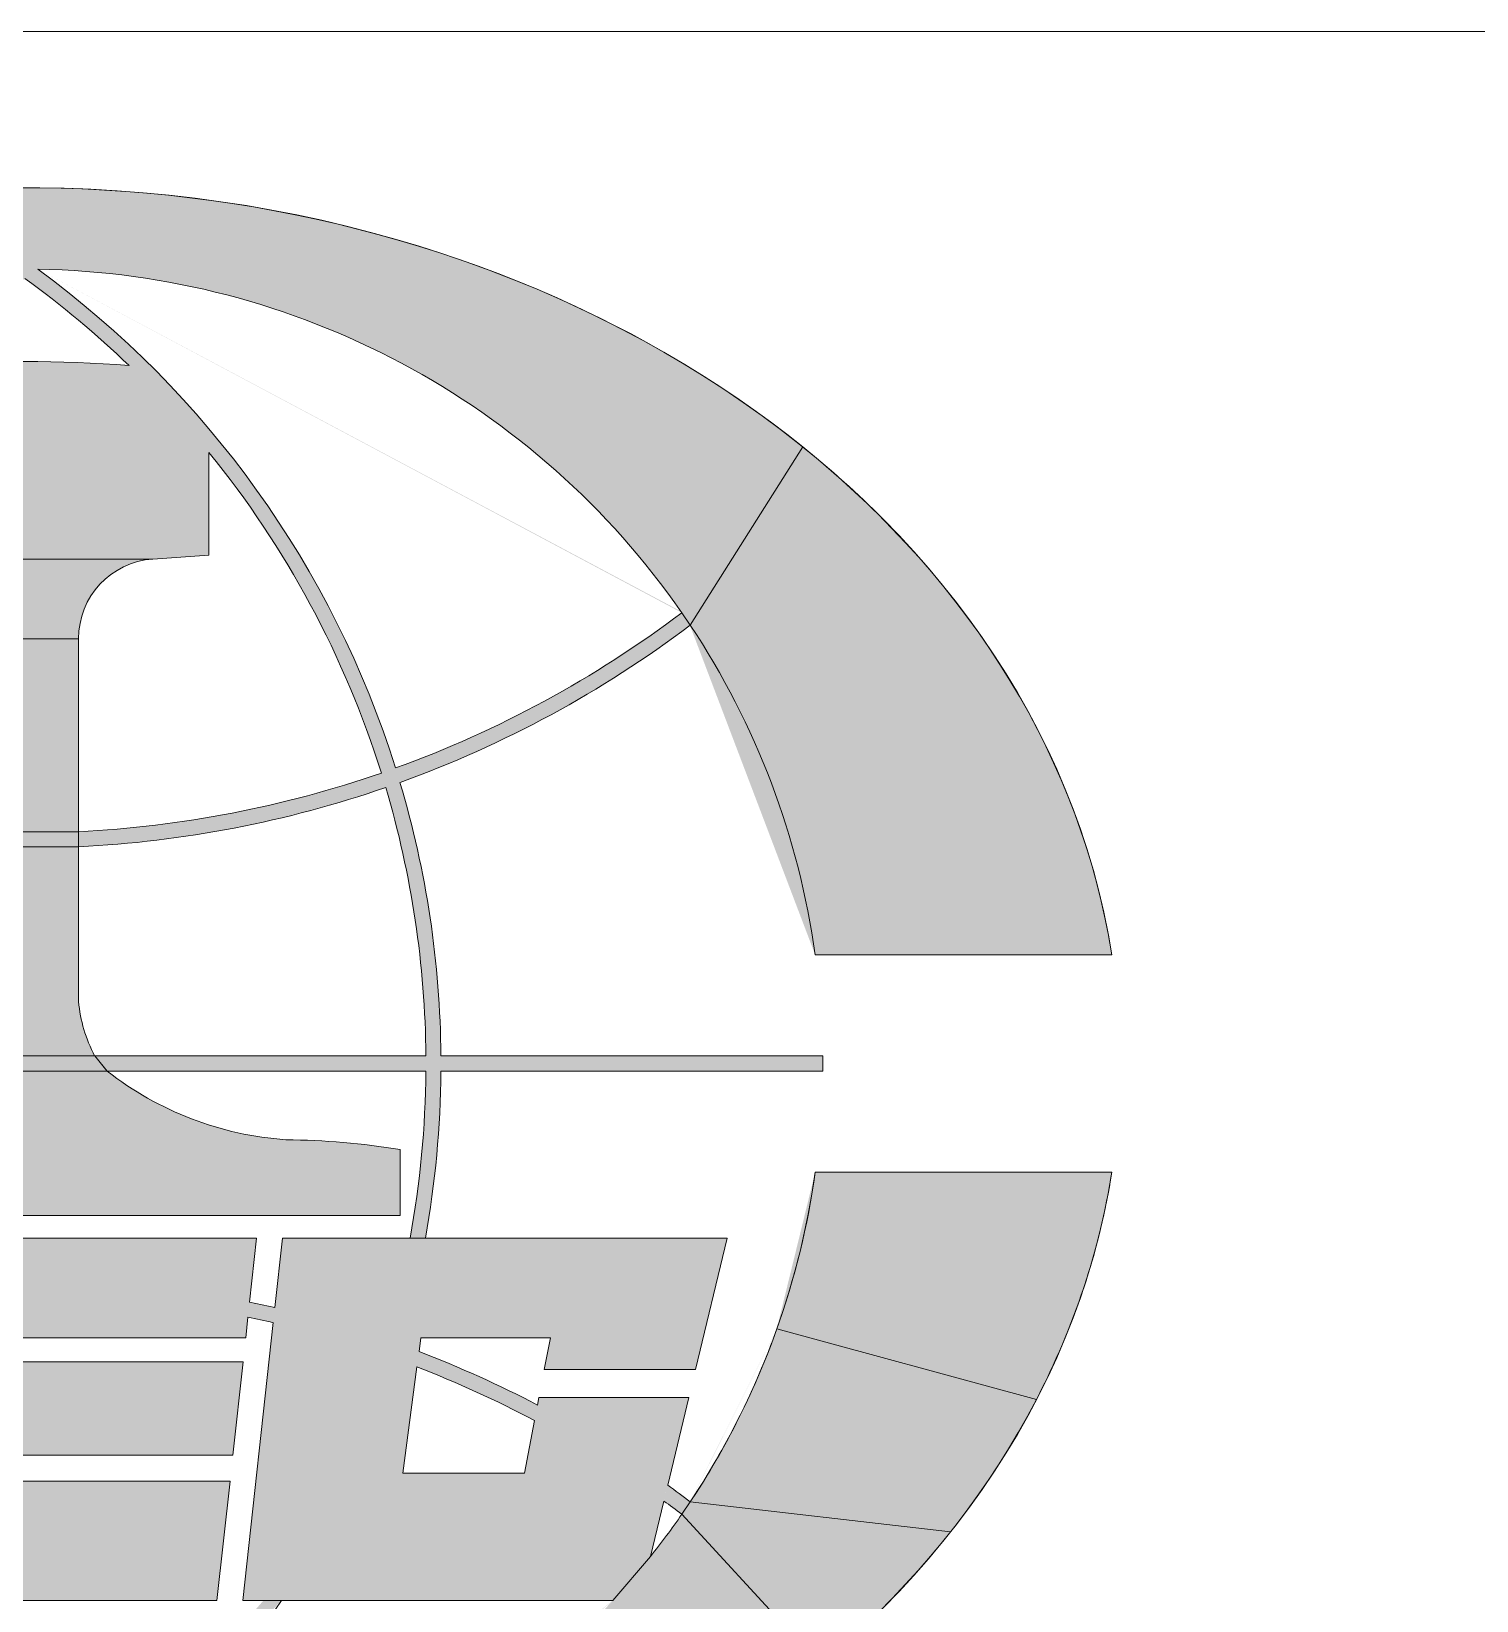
# Model space of a CAD drawing. Extents: x -2876908 to 633791, y -1383861 to 872234.
# Drawn here: x -1137347 to -1132955, y -609792 to -605023 of the extents above; entities that cross this region are included whole.
import ezdxf
from ezdxf.enums import TextEntityAlignment as Align

# ---------------------------------------------------------------- set-up
doc = ezdxf.new("R2010")
doc.units = 0
doc.header["$LTSCALE"] = 5
doc.header["$MEASUREMENT"] = 0
doc.layers.get('0').update_dxf_attribs({"linetype": 'CONTINUOUS', "lineweight": 25})
doc.layers.add('11', color=3, linetype='CONTINUOUS')
doc.layers.add('HFZT', color=5, linetype='CONTINUOUS', lineweight=15)
doc.styles.add('TSSD_NORM', font='tssdeng.shx', dxfattribs={"width": 0.7, "bigfont": 'hztxt.shx'})

# ---------------------------------------------------------------- blocks, each defined once
blk = doc.blocks.new('dfgdfger')
at = {"layer": 'HFZT'}
h = blk.add_hatch(color=5, dxfattribs=at)
edge = h.paths.add_edge_path()
edge.add_ellipse((447317.1, 387546.5), major_axis=(-2135.7, 0), ratio=0.799523, start_angle=224.752, end_angle=270.3684)
edge.add_line((447303.4, 389254), (447291.7, 389095.1))
edge.add_line((447291.7, 389095.1), (447342.5, 389095.1))
edge.add_ellipse((447317.1, 387546.5), major_axis=(1555.6, 0), ratio=0.995633, start_angle=34.5762, end_angle=89.0656, ccw=False)
edge.add_line((448597.9, 388425.4), (448597.9, 388425.4))
edge.add_line((448597.9, 388425.4), (448614.5, 388401.1))
edge.add_line((448614.5, 388401.1), (448833.8, 388748.7))
edge = h.paths.add_edge_path()
edge.add_ellipse((447317.1, 387546.5), major_axis=(-2135.7, 0), ratio=0.799523, start_angle=270.3684, end_angle=325.9049)
edge.add_line((445548.5, 388503.7), (446019.7, 388401.1))
edge.add_line((446019.7, 388401.1), (446036.3, 388425.4))
edge.add_ellipse((447317.1, 387546.5), major_axis=(-1555.6, 0), ratio=0.995633, start_angle=-89.0656, end_angle=-34.5762, ccw=False)
edge.add_line((447291.7, 389095.1), (447303.4, 389254))
edge = h.paths.add_edge_path()
edge.add_ellipse((447317.1, 387546.5), major_axis=(-1555.6, 0), ratio=0.995633, start_angle=-33.4888, end_angle=-0.5437, ccw=False)
edge.add_line((446019.7, 388401.1), (445548.5, 388503.7))
edge.add_ellipse((447317.1, 387546.5), major_axis=(-2135.7, 0), ratio=0.799523, start_angle=325.9049, end_angle=368.0953)
edge.add_line((445202.7, 387306), (445761.6, 387531.8))
edge.add_line((445761.6, 387531.8), (445761.6, 387561.2))
for points in [[(447342.5, 389095.1), (447317.1, 389077.2, -0.035099), (447520.3, 388907.3, 0.038471), (447113.9, 388907.3, -0.035099), (447317.1, 389077.2), (447291.7, 389095.1, 0.159923), (446594.3, 388122.6), (446594.3, 388122.6), (446622, 388112.8, -0.094763), (446958.2, 388737.9), (446958.2, 388537.7), (447067.7, 388530, -0.393645), (447212.5, 388374.6), (447421.7, 388374.6, -0.393645), (447566.5, 388530), (447676, 388537.7), (447676, 388737.9, -0.094763), (448012.2, 388112.8), (448039.9, 388122.6, 0.159923)], [(447342.5, 389095.1), (447291.7, 389095.1), (447317.1, 389077.2), (447317.1, 389077.2), (447317.1, 389077.2)], [(447768.9, 387205.9), (446897.9, 387205.9), (446912.7, 387088.2, 0.006356), (446859.1, 387077.2), (446862.9, 387048, -0.006438), (446916.4, 387059), (446987.2, 386499.3), (447691.6, 386499.3), (447717.1, 386732.1), (447246.1, 386732.1), (447238.3, 386782.6), (447722.6, 386782.6), (447742.5, 386965.1), (447215, 386965.1), (447203.3, 387011.7), (447747.6, 387011.7), (447752, 387052.1, -0.005944), (447801.4, 387041.2), (447804.6, 387070.6), (447755.3, 387081.4)], [(448570.4, 386724.3), (448563, 386693.4, -0.005119), (448597.9, 386667.5), (448614.5, 386691.9, 0.006345)]]:
    blk.add_hatch(color=5, dxfattribs=at).paths.add_polyline_path(points)
h = blk.add_hatch(color=5, dxfattribs=at)
h.paths.add_polyline_path([(447676, 388737.9), (447520.3, 388907.3, 0.038471), (447113.9, 388907.3), (446958.2, 388737.9), (446958.2, 388537.7), (447067.7, 388530), (447566.5, 388530), (447676, 388537.7)])
h.paths.add_polyline_path([(447566.5, 388530), (447067.7, 388530, -0.393645), (447212.5, 388374.6), (447421.7, 388374.6, -0.393645)])
h.paths.add_polyline_path([(447421.7, 388374.6), (447212.5, 388374.6), (447212.5, 387998.4), (447421.7, 387998.4)])
h.paths.add_polyline_path([(447421.7, 387998.4), (447212.5, 387998.4), (447212.5, 387969), (447421.7, 387969), (447421.7, 387969)])
h.paths.add_polyline_path([(447421.7, 387969), (447212.5, 387969), (447212.5, 387667.4, -0.097216), (447181, 387561.2), (447453.2, 387561.2, -0.097216), (447421.7, 387667.4)])
h.paths.add_polyline_path([(447453.2, 387561.2), (447181, 387561.2), (447156.7, 387531.8), (447477.3, 387531.8)])
h.paths.add_polyline_path([(447477.5, 387531.8), (447156.7, 387531.8, -0.150174), (446808, 387397.8, 0.037795), (446585.3, 387378.6), (446585.3, 387250.3), (448048.9, 387250.3), (448048.9, 387378.6, 0.037795), (447826.2, 387397.8, -0.150174)])
h = blk.add_hatch(color=5, dxfattribs=at)
edge = h.paths.add_edge_path()
edge.add_ellipse((447317.1, 387546.5), major_axis=(-2135.7, 0), ratio=0.799523, start_angle=187.1203, end_angle=224.752)
edge.add_line((448833.8, 388748.7), (448614.5, 388401.1))
edge.add_ellipse((447317.1, 387546.5), major_axis=(1555.6, 0), ratio=0.995633, start_angle=7.8544, end_angle=33.4888, ccw=False)
edge.add_line((448858.1, 387758.1), (449436.3, 387758.1))
h = blk.add_hatch(color=5, dxfattribs=at)
h.paths.add_polyline_path([(446505.8, 387561.2), (445761.6, 387561.2), (445761.6, 387531.8), (446505.8, 387531.8)])
h.paths.add_polyline_path([(446535.2, 387561.2), (446505.8, 387561.2), (446505.8, 387531.8), (446535.2, 387531.8)])
h.paths.add_polyline_path([(447181, 387561.2), (446535.2, 387561.2), (446535.2, 387531.8), (447156.7, 387531.8)])
h.paths.add_polyline_path([(448099, 387561.2, 0.070389), (448020.8, 388084.7), (448020.8, 388084.7, -0.07118), (447421.7, 387969), (447421.7, 387998.4, 0.071137), (448012.2, 388112.8), (448039.9, 388122.6, 0.075141), (448597.9, 388425.4), (448614.5, 388401.1, -0.075137), (448048.5, 388094.5, -0.070615), (448128.4, 387561.2), (448099, 387561.2), (448099, 387531.8), (447477.3, 387531.8), (447453.2, 387561.2)])
h = blk.add_hatch(color=5, dxfattribs=at)
h.paths.add_polyline_path([(448872.7, 387561.2), (448128.4, 387561.2), (448128.4, 387531.8), (448872.7, 387531.8)])
h.paths.add_polyline_path([(448128.4, 387561.2), (448099, 387561.2), (448099, 387531.8), (448128.4, 387531.8)])
h.paths.add_polyline_path([(448128.4, 387531.8), (448099, 387531.8, -0.043395), (448068.1, 387205.9), (448098, 387205.9, 0.042722)])
h.paths.add_polyline_path([(448048.5, 388094.5), (448020.8, 388084.7, -0.070389), (448099, 387561.2), (448128.4, 387561.2, 0.070615)])
h = blk.add_hatch(color=5, dxfattribs=at)
edge = h.paths.add_edge_path()
edge.add_ellipse((447317.1, 387546.5), major_axis=(-1555.6, 0), ratio=0.995633, start_angle=160.4945, end_angle=172.1456, ccw=False)
edge.add_line((448783.4, 387029.3), (449289.3, 386891.2))
edge.add_ellipse((447317.1, 387546.5), major_axis=(-2135.7, 0), ratio=0.799523, start_angle=517.432, end_angle=532.8797)
edge.add_line((449436.3, 387334.8), (448858.1, 387334.8))
h = blk.add_hatch(color=5, dxfattribs=at)
h.paths.add_polyline_path([(448098, 387205.9), (447819.4, 387205.9), (447804.6, 387070.6), (447801.4, 387041.2), (448089.1, 387011.7)])
h.paths.add_polyline_path([(448081.6, 386954.8), (448085.6, 386984.7), (448089.1, 387011.7), (447801.4, 387041.2), (448054.2, 386747.7), (448081.6, 386954.8)])
h.paths.add_polyline_path([(447801.4, 387041.2), (447742.1, 386499.3), (448054.2, 386747.7)])
h = blk.add_hatch(color=5, dxfattribs=at)
h.paths.add_polyline_path([(448291.2, 386747.7), (448054.2, 386747.7), (447742.1, 386499.3), (448463.2, 386499.3)])
h.paths.add_polyline_path([(448611.7, 386895.2), (448319.4, 386895.2), (448316.6, 386880.5), (448310.8, 386850.3), (448291.2, 386747.7), (448463.2, 386499.3), (448536.9, 386585.3), (448570.4, 386724.3)])
h.paths.add_polyline_path([(448686.7, 387205.9), (448341.7, 387011.7), (448329.8, 386949.6), (448624.8, 386949.6)])
h.paths.add_polyline_path([(448686.7, 387205.9), (448098, 387205.9), (448089.1, 387011.7), (448341.7, 387011.7)])
h.paths.add_polyline_path([(448085.6, 386984.7), (448081.6, 386954.8, -0.029667), (448310.8, 386850.3), (448316.6, 386880.5, 0.029443)])
h = blk.add_hatch(color=5, dxfattribs=at)
edge = h.paths.add_edge_path()
edge.add_ellipse((447317.1, 387546.5), major_axis=(-2135.7, 0), ratio=0.799523, start_angle=507.6783, end_angle=517.432)
edge.add_line((449289.3, 386891.2), (448783.4, 387029.3))
edge.add_ellipse((447317.1, 387546.5), major_axis=(-1555.6, 0), ratio=0.995633, start_angle=146.5112, end_angle=160.4945, ccw=False)
edge.add_line((448614.5, 386691.9), (449121.9, 386633.5))
edge = h.paths.add_edge_path()
edge.add_line((448614.5, 386691.9), (448597.9, 386667.5))
edge.add_line((448597.9, 386667.5), (448869, 386373.4))
edge.add_ellipse((447317.1, 387546.5), major_axis=(-2135.7, 0), ratio=0.799523, start_angle=496.6048, end_angle=507.6783)
edge.add_line((449121.9, 386633.5), (448614.5, 386691.9))
edge = h.paths.add_edge_path()
edge.add_ellipse((447317.1, 387546.5), major_axis=(-1555.6, 0), ratio=0.995633, start_angle=141.6391, end_angle=145.4238, ccw=False)
edge.add_line((448536.9, 386585.3), (448463.2, 386499.3))
edge.add_ellipse((447317.1, 387546.5), major_axis=(-1555.6, 0), ratio=0.995633, start_angle=119.846, end_angle=137.4569, ccw=False)
edge.add_line((448091.3, 386203.1), (448221.1, 385999.4))
edge.add_ellipse((447317.1, 387546.5), major_axis=(-2135.7, 0), ratio=0.799523, start_angle=475.0419, end_angle=496.6048)
edge.add_line((448869, 386373.4), (448597.9, 386667.5))
h = blk.add_hatch(color=5, dxfattribs=at)
edge = h.paths.add_edge_path(flags=17)
edge.add_line((447317.1, 386015.8), (447291.7, 385997.9))
edge.add_arc((448424.4, 387546.5), 1918.6, 213.0811, 233.8188, ccw=False)
edge.add_line((446816.8, 386499.3), (446852, 386499.3))
edge.add_arc((448424.4, 387546.5), 1889.2, 213.6638, 234.1194)
edge.add_line((447317.1, 386015.8), (447317.1, 386015.8))
edge = h.paths.add_edge_path()
edge.add_line((447317.1, 386015.8), (447342.5, 385997.9))
edge.add_line((447782.2, 386499.3), (447817.4, 386499.3))
edge.add_arc((446209.8, 387546.5), 1918.6, 306.1812, 326.9189)
edge.add_arc((446209.8, 387546.5), 1889.2, 305.8806, 326.3362)
edge.add_arc((446209.8, 387546.5), 1889.2, 305.8806, 326.3362)
edge.add_arc((448424.4, 387546.5), 1889.2, 213.6638, 234.1194)
edge.add_arc((448424.4, 387546.5), 1918.6, 213.0811, 233.8188)
edge.add_arc((446209.8, 387546.5), 1918.6, 306.1812, 326.9189)
edge.add_line((447291.7, 385997.9), (447342.5, 385997.9))
at = {"layer": '11', "color": 5, "lineweight": 0}
for p, q in [((448597.9, 388425.4), (448597.9, 388425.4)), ((447421.7, 387667.4), (447421.7, 387969)), ((448858.1, 387758.1), (449436.3, 387758.1)), ((448099, 387561.2), (447453.2, 387561.2)), ((448872.7, 387561.2), (448128.4, 387561.2)), ((448872.7, 387531.8), (448872.7, 387561.2)), ((447477.5, 387531.8), (448099, 387531.8)), ((448128.4, 387531.8), (448872.7, 387531.8)), ((448048.9, 387250.3), (448048.9, 387378.6)), ((449436.3, 387334.8), (448858.1, 387334.8)), ((446585.3, 387250.3), (448048.9, 387250.3)), ((447768.9, 387205.9), (446897.9, 387205.9)), ((447755.3, 387081.4), (447768.9, 387205.9)), ((447819.4, 387205.9), (447804.6, 387070.6)), ((448068.1, 387205.9), (447819.4, 387205.9)), ((448686.7, 387205.9), (448098, 387205.9)), ((448624.8, 386949.6), (448686.7, 387205.9)), ((447804.6, 387070.6), (447755.3, 387081.4)), ((447801.4, 387041.2), (447742.1, 386499.3)), ((447747.6, 387011.7), (447752, 387052.1)), ((447203.3, 387011.7), (447747.6, 387011.7)), ((448085.6, 386984.7), (448089.1, 387011.7)), ((448089.1, 387011.7), (448341.7, 387011.7)), ((448341.7, 387011.7), (448329.8, 386949.6)), ((447742.5, 386965.1), (447215, 386965.1)), ((447722.6, 386782.6), (447742.5, 386965.1)), ((448054.2, 386747.7), (448081.6, 386954.8)), ((448329.8, 386949.6), (448624.8, 386949.6)), ((448319.4, 386895.2), (448316.6, 386880.5)), ((448611.7, 386895.2), (448319.4, 386895.2)), ((448570.4, 386724.3), (448611.7, 386895.2)), ((448310.8, 386850.3), (448291.2, 386747.7)), ((447238.3, 386782.6), (447722.6, 386782.6)), ((447717.1, 386732.1), (447246.1, 386732.1)), ((447691.6, 386499.3), (447717.1, 386732.1)), ((448291.2, 386747.7), (448054.2, 386747.7)), ((448536.9, 386585.3), (448563, 386693.4)), ((446987.2, 386499.3), (447691.6, 386499.3)), ((447742.1, 386499.3), (447782.2, 386499.3)), ((447817.4, 386499.3), (448463.2, 386499.3))]:
    blk.add_line(p, q, dxfattribs=at)
for centre, radius, start, end in [((446209.8, 387546.5), 1918.6, 17.4749, 53.8188), ((446209.8, 387546.5), 1889.2, 46.0785, 54.1194), ((447317.1, 386269.8), 2645.2, 85.5938, 94.4062), ((447317.1, 390120.2), 2124.3, 289.8918, 307.0806), ((447317.1, 390120.2), 2153.7, 289.8528, 307.0406), ((447317.1, 390120.2), 2153.7, 272.784, 289.0698), ((446209.8, 387546.5), 1889.2, 0.4458, 16.5513), ((446209.8, 387546.5), 1918.6, 0.4389, 16.5959), ((447707.9, 387694.4), 287.5, 185.4032, 207.6137), ((447869.8, 388032.2), 635.8, 231.9051, 266.0671), ((446209.8, 387546.5), 1889.2, 349.6151, 359.5542), ((446209.8, 387546.5), 1918.6, 349.7759, 359.5611), ((447810.7, 385917.1), 1480.8, 80.742, 89.3999), ((447317.1, 384972.8), 2124.3, 76.8231, 78.1854), ((447317.1, 384972.8), 2153.7, 62.3499, 69.0957), ((447317.1, 384972.8), 2124.3, 62.1101, 68.9073), ((447317.1, 384972.8), 2153.7, 52.9594, 54.4136), ((447317.1, 384972.8), 2124.3, 52.9194, 54.0926), ((446209.8, 387546.5), 1918.6, 306.1812, 326.9189)]:
    blk.add_arc(centre, radius, start, end, dxfattribs=at)
at = {"layer": 'HFZT', "color": 5}
for p, q in [((447676, 388537.7), (447676, 388737.9)), ((448614.5, 388401.1), (448833.8, 388748.7)), ((447566.5, 388530), (447676, 388537.7)), ((447067.7, 388530), (447566.5, 388530)), ((448614.5, 388401.1), (448597.9, 388425.4)), ((447212.5, 388374.6), (447421.7, 388374.6)), ((447421.7, 388374.6), (447421.7, 387998.4)), ((447421.7, 388374.6), (447421.7, 387998.4)), ((447212.5, 387998.4), (447421.7, 387998.4)), ((447421.7, 387998.4), (447421.7, 387969)), ((447212.5, 387969), (447421.7, 387969)), ((447421.7, 387969), (447421.7, 387667.4)), ((447421.7, 387969), (447421.7, 387667.4)), ((448858.1, 387758.1), (449436.3, 387758.1)), ((448858.1, 387758.1), (449436.3, 387758.1)), ((447181, 387561.2), (447453.2, 387561.2)), ((447453.2, 387561.2), (447477.3, 387531.8)), ((447453.2, 387561.2), (448099, 387561.2)), ((447453.2, 387561.2), (448099, 387561.2)), ((448872.7, 387561.2), (448128.4, 387561.2)), ((448872.7, 387561.2), (448128.4, 387561.2)), ((448872.7, 387531.8), (448872.7, 387561.2)), ((448872.7, 387531.8), (448872.7, 387561.2)), ((447156.7, 387531.8), (447477.3, 387531.8)), ((447477.3, 387531.8), (448099, 387531.8)), ((447477.3, 387531.8), (448099, 387531.8)), ((448128.4, 387531.8), (448872.7, 387531.8)), ((448128.4, 387531.8), (448872.7, 387531.8)), ((448048.9, 387378.6), (448048.9, 387250.3)), ((448048.9, 387378.6), (448048.9, 387250.3)), ((449436.3, 387334.8), (448858.1, 387334.8)), ((449436.3, 387334.8), (448858.1, 387334.8)), ((448048.9, 387250.3), (446585.3, 387250.3)), ((448048.9, 387250.3), (446585.3, 387250.3)), ((446897.9, 387205.9), (447768.9, 387205.9)), ((446897.9, 387205.9), (447768.9, 387205.9)), ((447768.9, 387205.9), (447755.3, 387081.4)), ((447768.9, 387205.9), (447755.3, 387081.4)), ((447804.6, 387070.6), (447819.4, 387205.9)), ((447804.6, 387070.6), (447819.4, 387205.9)), ((447819.4, 387205.9), (448068.1, 387205.9)), ((447819.4, 387205.9), (448068.1, 387205.9)), ((448686.7, 387205.9), (448098, 387205.9)), ((448686.7, 387205.9), (448098, 387205.9)), ((448624.8, 386949.6), (448686.7, 387205.9)), ((448624.8, 386949.6), (448686.7, 387205.9)), ((447755.3, 387081.4), (447804.6, 387070.6)), ((447755.3, 387081.4), (447804.6, 387070.6)), ((447742.1, 386499.3), (447801.4, 387041.2)), ((447742.1, 386499.3), (447801.4, 387041.2)), ((447747.6, 387011.7), (447752, 387052.1)), ((447747.6, 387011.7), (447752, 387052.1)), ((447203.3, 387011.7), (447747.6, 387011.7)), ((447203.3, 387011.7), (447747.6, 387011.7)), ((448085.6, 386984.7), (448089.1, 387011.7)), ((448085.6, 386984.7), (448089.1, 387011.7)), ((448089.1, 387011.7), (448341.7, 387011.7)), ((448089.1, 387011.7), (448341.7, 387011.7)), ((448341.7, 387011.7), (448329.8, 386949.6)), ((448341.7, 387011.7), (448329.8, 386949.6)), ((448783.4, 387029.3), (449289.3, 386891.2)), ((447742.5, 386965.1), (447215, 386965.1)), ((447742.5, 386965.1), (447215, 386965.1)), ((447722.6, 386782.6), (447742.5, 386965.1)), ((447722.6, 386782.6), (447742.5, 386965.1)), ((448054.2, 386747.7), (448081.6, 386954.8)), ((448054.2, 386747.7), (448081.6, 386954.8)), ((448329.8, 386949.6), (448624.8, 386949.6)), ((448329.8, 386949.6), (448624.8, 386949.6)), ((448319.4, 386895.2), (448316.6, 386880.5)), ((448319.4, 386895.2), (448316.6, 386880.5)), ((448611.7, 386895.2), (448319.4, 386895.2)), ((448611.7, 386895.2), (448319.4, 386895.2)), ((448570.4, 386724.3), (448611.7, 386895.2)), ((448570.4, 386724.3), (448611.7, 386895.2)), ((448310.8, 386850.3), (448291.2, 386747.7)), ((448310.8, 386850.3), (448291.2, 386747.7)), ((447238.3, 386782.6), (447722.6, 386782.6)), ((447238.3, 386782.6), (447722.6, 386782.6)), ((447717.1, 386732.1), (447246.1, 386732.1)), ((447717.1, 386732.1), (447246.1, 386732.1)), ((447691.6, 386499.3), (447717.1, 386732.1)), ((447691.6, 386499.3), (447717.1, 386732.1)), ((448291.2, 386747.7), (448054.2, 386747.7)), ((448291.2, 386747.7), (448054.2, 386747.7)), ((448536.9, 386585.3), (448563, 386693.4)), ((448536.9, 386585.3), (448563, 386693.4)), ((448597.9, 386667.5), (448614.5, 386691.9)), ((448614.5, 386691.9), (449121.9, 386633.5)), ((448597.9, 386667.5), (448869, 386373.4)), ((448463.2, 386499.3), (448536.9, 386585.3)), ((446987.2, 386499.3), (447691.6, 386499.3)), ((446987.2, 386499.3), (447691.6, 386499.3)), ((447782.2, 386499.3), (447742.1, 386499.3)), ((447817.4, 386499.3), (448463.2, 386499.3)), ((447817.4, 386499.3), (448463.2, 386499.3))]:
    blk.add_line(p, q, dxfattribs=at)
at = {"layer": 'HFZT', "color": 5, "lineweight": 0}
for p, q in [((448597.9, 388425.4), (448597.9, 388425.4)), ((447421.7, 388374.6), (447421.7, 387998.4)), ((447421.7, 387998.4), (447421.7, 387969)), ((447421.7, 387969), (447212.5, 387969)), ((447421.7, 387667.4), (447421.7, 387969)), ((448858.1, 387758.1), (449436.3, 387758.1)), ((447181, 387561.2), (447453.2, 387561.2)), ((447453.2, 387561.2), (447477, 387532.2)), ((448099, 387561.2), (447453.2, 387561.2)), ((448872.7, 387561.2), (448128.4, 387561.2)), ((448872.7, 387531.8), (448872.7, 387561.2)), ((447477.5, 387531.8), (448099, 387531.8)), ((447477.5, 387531.8), (448099, 387531.8)), ((448128.4, 387531.8), (448872.7, 387531.8)), ((448048.9, 387250.3), (448048.9, 387378.6)), ((449436.3, 387334.8), (448858.1, 387334.8)), ((446585.3, 387250.3), (448048.9, 387250.3)), ((447768.9, 387205.9), (446897.9, 387205.9)), ((447755.3, 387081.4), (447768.9, 387205.9)), ((447819.4, 387205.9), (447804.6, 387070.6)), ((448686.7, 387205.9), (447819.4, 387205.9)), ((448624.8, 386949.6), (448686.7, 387205.9)), ((447804.6, 387070.6), (447755.3, 387081.4)), ((447801.4, 387041.2), (447742.1, 386499.3)), ((447747.6, 387011.7), (447752, 387052.1)), ((447203.3, 387011.7), (447747.6, 387011.7)), ((448085.6, 386984.7), (448089.1, 387011.7)), ((448089.1, 387011.7), (448341.7, 387011.7)), ((448341.7, 387011.7), (448329.8, 386949.6)), ((447742.5, 386965.1), (447215, 386965.1)), ((447722.6, 386782.6), (447742.5, 386965.1)), ((448054.2, 386747.7), (448081.6, 386954.8)), ((448329.8, 386949.6), (448624.8, 386949.6)), ((448319.4, 386895.2), (448316.6, 386880.5)), ((448611.7, 386895.2), (448319.4, 386895.2)), ((448570.4, 386724.3), (448611.7, 386895.2)), ((448310.8, 386850.3), (448291.2, 386747.7)), ((447238.3, 386782.6), (447722.6, 386782.6)), ((447717.1, 386732.1), (447246.1, 386732.1)), ((447691.6, 386499.3), (447717.1, 386732.1)), ((448291.2, 386747.7), (448054.2, 386747.7)), ((448536.9, 386585.3), (448563, 386693.4)), ((446987.2, 386499.3), (447691.6, 386499.3)), ((447742.1, 386499.3), (448463.2, 386499.3))]:
    blk.add_line(p, q, dxfattribs=at)
at = {"layer": 'HFZT', "color": 5}
for centre, radius, start, end in [((446209.8, 387546.5), 1918.6, 17.4749, 53.8188), ((446209.8, 387546.5), 1889.2, 46.0785, 54.1194), ((447317.1, 386269.8), 2645.2, 85.5938, 94.4062), ((446209.8, 387546.5), 1889.2, 17.4434, 39.0968), ((447577.5, 388374.6), 155.8, 94.0527, 180), ((447317.1, 390120.2), 2124.3, 289.8918, 307.0806), ((447317.1, 390120.2), 2124.3, 289.8918, 307.0806), ((447317.1, 390120.2), 2153.7, 289.8528, 307.0406), ((447317.1, 390120.2), 2153.7, 289.8528, 307.0406), ((447317.1, 390120.2), 2124.3, 272.8225, 289.0984), ((447317.1, 390120.2), 2153.7, 272.784, 289.0698), ((447317.1, 390120.2), 2153.7, 272.784, 289.0698), ((446209.8, 387546.5), 1889.2, 0.4458, 16.5513), ((446209.8, 387546.5), 1918.6, 0.4389, 16.5959), ((447707.9, 387694.4), 287.5, 185.4032, 207.6137), ((447707.9, 387694.4), 287.5, 185.4032, 207.6137), ((447869.8, 388032.2), 635.8, 231.9051, 266.0671), ((447869.8, 388032.2), 635.8, 231.9051, 266.0671), ((446209.8, 387546.5), 1889.2, 349.6151, 359.5542), ((446209.8, 387546.5), 1889.2, 349.6151, 359.5542), ((446209.8, 387546.5), 1918.6, 349.7759, 359.5611), ((446209.8, 387546.5), 1918.6, 349.7759, 359.5611), ((447810.7, 385917.1), 1480.8, 80.742, 89.4), ((447810.7, 385917.1), 1480.8, 80.742, 89.4), ((447317.1, 384972.8), 2124.3, 76.8231, 78.1854), ((447317.1, 384972.8), 2124.3, 76.8231, 78.1854), ((447317.1, 384972.8), 2153.7, 62.3499, 69.0957), ((447317.1, 384972.8), 2153.7, 62.3499, 69.0957), ((447317.1, 384972.8), 2124.3, 62.1101, 68.9073), ((447317.1, 384972.8), 2124.3, 62.1101, 68.9073), ((447317.1, 384972.8), 2153.7, 52.9594, 54.4136), ((447317.1, 384972.8), 2153.7, 52.9594, 54.4136), ((447317.1, 384972.8), 2124.3, 52.9194, 54.0926), ((447317.1, 384972.8), 2124.3, 52.9194, 54.0926)]:
    blk.add_arc(centre, radius, start, end, dxfattribs=at)
at = {"layer": 'HFZT', "color": 5, "lineweight": 0}
for centre, radius, start, end in [((447317.1, 390120.2), 2124.3, 289.8918, 307.0806), ((447317.1, 390120.2), 2153.7, 289.8528, 307.0406), ((447317.1, 390120.2), 2124.3, 272.8225, 289.0984), ((447317.1, 390120.2), 2124.3, 272.8225, 289.0984), ((447317.1, 390120.2), 2153.7, 272.784, 289.0698), ((447707.9, 387694.4), 287.5, 185.4032, 207.6137), ((447869.8, 388032.2), 635.8, 231.8495, 231.9051), ((447869.8, 388032.2), 635.8, 231.9051, 266.0671), ((446209.8, 387546.5), 1889.2, 349.6151, 359.5542), ((446209.8, 387546.5), 1918.6, 349.7759, 359.5611), ((447810.7, 385917.1), 1480.8, 80.742, 89.3999), ((447317.1, 384972.8), 2124.3, 76.8231, 78.1854), ((447317.1, 384972.8), 2153.7, 62.3499, 69.0957), ((447317.1, 384972.8), 2124.3, 62.1101, 68.9073), ((447317.1, 384972.8), 2153.7, 52.9594, 54.4136), ((447317.1, 384972.8), 2124.3, 52.9194, 54.0926), ((446209.8, 387546.5), 1918.6, 306.1812, 326.9189)]:
    blk.add_arc(centre, radius, start, end, dxfattribs=at)
at = {"layer": 'HFZT', "color": 5}
for major_axis, ratio, start_param, end_param in [((-2135.7, 0), 0.799523, 3.922662, 9.030892), ((-2135.7, 0), 0.799523, 3.922662, 9.030892), ((-2135.7, 0), 0.799523, 3.922662, 9.030892), ((-2135.7, 0), 0.799523, 3.922662, 9.030892), ((-2135.7, 0), 0.799523, 3.922662, 9.030892), ((-2135.7, 0), 0.799523, 3.922662, 9.030892), ((-2135.7, 0), 0.799523, 3.922662, 9.030892), ((-2135.7, 0), 0.799523, 3.922662, 9.030892), ((-2135.7, 0), 0.799523, 3.922662, 9.030892), ((-2135.7, 0), 0.799523, 3.265865, 9.300506), ((-2135.7, 0), 0.799523, 3.265865, 9.300506), ((-2135.7, 0), 0.799523, 3.265865, 9.300506), ((-2135.7, 0), 0.799523, 3.265865, 9.300506), ((-2135.7, 0), 0.799523, 3.265865, 9.300506), ((-2135.7, 0), 0.799523, 3.265865, 9.300506), ((1555.6, 0), 0.995633, 0.603468, 1.554488), ((1555.6, 0), 0.995633, 0.603468, 1.554488), ((1555.6, 0), 0.995633, 0.603468, 1.554488), ((1555.6, 0), 0.995633, 0.603468, 1.554488), ((1555.6, 0), 0.995633, 0.603468, 1.554488), ((1555.6, 0), 0.995633, 0.603468, 1.554488), ((1555.6, 0), 0.995633, 0.603468, 1.554488), ((1555.6, 0), 0.995633, 0.603468, 1.554488), ((1555.6, 0), 0.995633, 0.603468, 1.554488), ((1555.6, 0), 0.995633, 0.603468, 1.554488), ((1555.6, 0), 0.995633, 0.603468, 1.554488), ((1555.6, 0), 0.995633, 0.603468, 1.554488), ((1555.6, 0), 0.995633, 0.603468, 1.554488), ((1555.6, 0), 0.995633, 0.603468, 1.554488), ((1555.6, 0), 0.995633, 0.603468, 1.554488), ((1555.6, 0), 0.995633, 0.603468, 1.554488), ((1555.6, 0), 0.995633, 0.603468, 1.554488), ((1555.6, 0), 0.995633, 0.603468, 1.554488), ((1555.6, 0), 0.995633, 0.603468, 1.554488), ((1555.6, 0), 0.995633, 0.603468, 1.554488), ((1555.6, 0), 0.995633, 0.603468, 1.554488), ((1555.6, 0), 0.995633, 0.603468, 1.554488), ((1555.6, 0), 0.995633, 0.603468, 1.554488), ((1555.6, 0), 0.995633, 0.603468, 1.554488), ((1555.6, 0), 0.995633, 0.603468, 1.554488), ((1555.6, 0), 0.995633, 0.603468, 1.554488), ((1555.6, 0), 0.995633, 0.603468, 1.554488), ((1555.6, 0), 0.995633, 0.603468, 1.554488), ((1555.6, 0), 0.995633, 0.603468, 1.554488), ((1555.6, 0), 0.995633, 0.603468, 1.554488), ((-2135.7, 0), 0.799523, 3.265865, 3.922662), ((-2135.7, 0), 0.799523, 3.265865, 3.922662), ((-2135.7, 0), 0.799523, 3.265865, 3.922662), ((-2135.7, 0), 0.799523, 3.265865, 3.922662), ((-2135.7, 0), 0.799523, 3.265865, 3.922662), ((-2135.7, 0), 0.799523, 3.265865, 3.922662), ((-2135.7, 0), 0.799523, 3.265865, 3.922662), ((-2135.7, 0), 0.799523, 3.265865, 3.922662), ((-2135.7, 0), 0.799523, 3.265865, 3.922662), ((1555.6, 0), 0.995633, 0.137085, 0.58449), ((1555.6, 0), 0.995633, 0.137085, 0.58449), ((1555.6, 0), 0.995633, 0.137085, 0.58449), ((1555.6, 0), 0.995633, 0.137085, 0.58449), ((1555.6, 0), 0.995633, 0.137085, 0.58449), ((1555.6, 0), 0.995633, 0.137085, 0.58449), ((1555.6, 0), 0.995633, 0.137085, 0.58449), ((1555.6, 0), 0.995633, 0.137085, 0.58449), ((1555.6, 0), 0.995633, 0.137085, 0.58449), ((1555.6, 0), 0.995633, 0.137085, 0.58449), ((1555.6, 0), 0.995633, 0.137085, 0.58449), ((1555.6, 0), 0.995633, 0.137085, 0.58449), ((1555.6, 0), 0.995633, 0.137085, 0.58449), ((1555.6, 0), 0.995633, 0.137085, 0.58449), ((1555.6, 0), 0.995633, 0.137085, 0.58449), ((-1555.6, 0), 0.995633, 2.557103, 3.004508), ((-1555.6, 0), 0.995633, 2.557103, 3.004508), ((-1555.6, 0), 0.995633, 2.557103, 3.004508), ((-1555.6, 0), 0.995633, 2.557103, 3.004508), ((-1555.6, 0), 0.995633, 2.557103, 3.004508), ((-1555.6, 0), 0.995633, 2.557103, 3.004508), ((-1555.6, 0), 0.995633, 2.801157, 3.004508), ((-1555.6, 0), 0.995633, 2.801157, 3.004508), ((-1555.6, 0), 0.995633, 2.801157, 3.004508), ((-1555.6, 0), 0.995633, 2.801157, 3.004508), ((-1555.6, 0), 0.995633, 2.801157, 3.004508), ((-1555.6, 0), 0.995633, 2.801157, 3.004508), ((-1555.6, 0), 0.995633, 2.801157, 3.004508), ((-1555.6, 0), 0.995633, 2.801157, 3.004508), ((-1555.6, 0), 0.995633, 2.801157, 3.004508), ((-2135.7, 0), 0.799523, 9.030892, 9.300506), ((-2135.7, 0), 0.799523, 9.030892, 9.300506), ((-2135.7, 0), 0.799523, 9.030892, 9.300506), ((-2135.7, 0), 0.799523, 9.030892, 9.300506), ((-2135.7, 0), 0.799523, 9.030892, 9.300506), ((-2135.7, 0), 0.799523, 9.030892, 9.300506), ((-2135.7, 0), 0.799523, 9.030892, 9.300506), ((-2135.7, 0), 0.799523, 9.030892, 9.300506), ((-2135.7, 0), 0.799523, 9.030892, 9.300506), ((-1555.6, 0), 0.995633, 2.557103, 2.801157), ((-1555.6, 0), 0.995633, 2.557103, 2.801157), ((-1555.6, 0), 0.995633, 2.557103, 2.801157), ((-1555.6, 0), 0.995633, 2.557103, 2.801157), ((-1555.6, 0), 0.995633, 2.557103, 2.801157), ((-1555.6, 0), 0.995633, 2.557103, 2.801157), ((-1555.6, 0), 0.995633, 2.557103, 2.801157), ((-1555.6, 0), 0.995633, 2.557103, 2.801157), ((-1555.6, 0), 0.995633, 2.557103, 2.801157), ((-1555.6, 0), 0.995633, 2.472068, 2.538124), ((-1555.6, 0), 0.995633, 2.472068, 2.538124), ((-1555.6, 0), 0.995633, 2.472068, 2.538124), ((-1555.6, 0), 0.995633, 2.472068, 2.538124), ((-1555.6, 0), 0.995633, 2.472068, 2.538124), ((-1555.6, 0), 0.995633, 2.472068, 2.538124), ((-1555.6, 0), 0.995633, 2.472068, 2.538124), ((-1555.6, 0), 0.995633, 2.472068, 2.538124), ((-1555.6, 0), 0.995633, 2.472068, 2.538124), ((-1555.6, 0), 0.995633, 2.472068, 2.538124), ((-1555.6, 0), 0.995633, 2.472068, 2.538124), ((-1555.6, 0), 0.995633, 2.472068, 2.538124), ((-1555.6, 0), 0.995633, 2.472068, 2.538124), ((-1555.6, 0), 0.995633, 2.472068, 2.538124), ((-1555.6, 0), 0.995633, 2.472068, 2.538124), ((-1555.6, 0), 0.995633, 2.472068, 2.538124), ((-1555.6, 0), 0.995633, 2.472068, 2.538124), ((-1555.6, 0), 0.995633, 2.472068, 2.538124), ((-1555.6, 0), 0.995633, 2.472068, 2.538124), ((-1555.6, 0), 0.995633, 2.472068, 2.538124), ((-1555.6, 0), 0.995633, 2.472068, 2.538124), ((-1555.6, 0), 0.995633, 2.472068, 2.538124), ((-1555.6, 0), 0.995633, 2.472068, 2.538124), ((-1555.6, 0), 0.995633, 2.472068, 2.538124), ((-1555.6, 0), 0.995633, 2.472068, 2.538124), ((-1555.6, 0), 0.995633, 2.472068, 2.538124), ((-1555.6, 0), 0.995633, 2.472068, 2.538124), ((-1555.6, 0), 0.995633, 2.472068, 2.538124), ((-1555.6, 0), 0.995633, 2.472068, 2.538124), ((-1555.6, 0), 0.995633, 2.472068, 2.538124), ((-1555.6, 0), 0.995633, 2.472068, 2.538124), ((-1555.6, 0), 0.995633, 2.472068, 2.538124), ((-1555.6, 0), 0.995633, 2.472068, 2.538124), ((-1555.6, 0), 0.995633, 2.472068, 2.538124), ((-1555.6, 0), 0.995633, 2.472068, 2.538124), ((-1555.6, 0), 0.995633, 2.472068, 2.538124), ((-1555.6, 0), 0.995633, 2.472068, 2.538124), ((-1555.6, 0), 0.995633, 2.472068, 2.538124)]:
    blk.add_ellipse((447317.1, 387546.5), major_axis=major_axis, ratio=ratio, start_param=start_param, end_param=end_param, dxfattribs=at)
blk = doc.blocks.new('施工设计图框')
at = {"layer": 'HFZT'}
blk.add_line((14.4957, 38.5), (-147.5043, 38.5), dxfattribs=at)
at = {"layer": 'HFZT', "color": 2, "xscale": 0.003117434214800596, "yscale": 0.003117434214800596, "zscale": 0.003117434214800596}
blk.add_blockref('dfgdfger', (-1505.5998, -1175.924), dxfattribs=at)
at = {"layer": 'HFZT', "color": 2, "style": 'TSSD_NORM', "width": 0.7}
for tag, height, p in [('比例尺', 2.5, (7.2478, 17.5)), ('日期', 2.5, (7.2478, 3.5)), ('图号', 2.5, (-20.4898, 3.5)), ('图名', 4, (-76.2419, 0.75))]:
    blk.add_attdef(tag, text='', height=height, dxfattribs=at).set_placement(p, align=Align.MIDDLE)

msp = doc.modelspace()

# ---------------------------------------------------------------- block references
at = {"xscale": 500, "yscale": 500, "zscale": 500}
msp.add_blockref('施工设计图框', (-1081807.531, -624273.382), dxfattribs=at)

doc.saveas('drawing.dxf')
